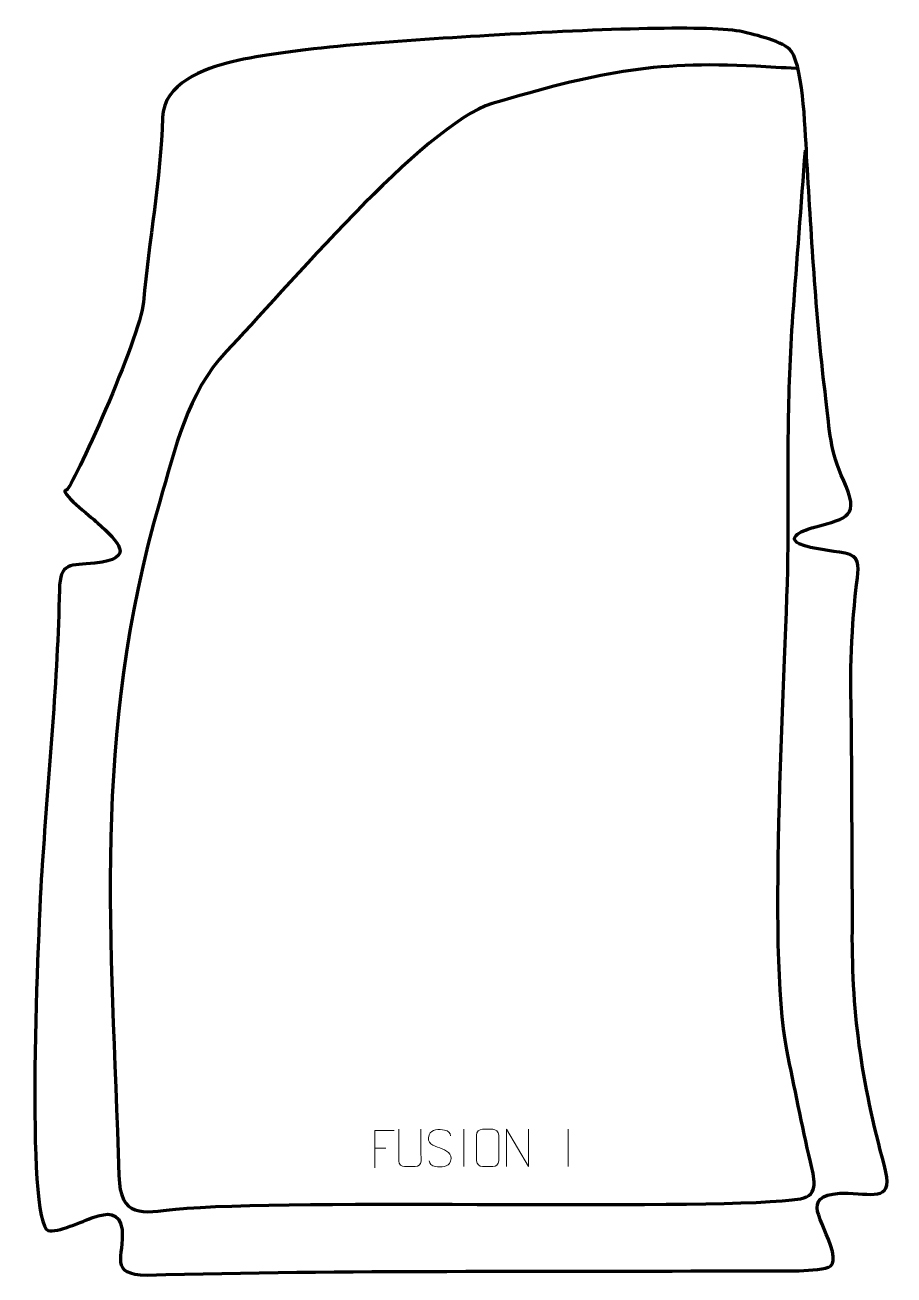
# Model space of a CAD drawing. Header units: millimetres. Extents: x -659 to -78, y -81 to 756.
import ezdxf

# ---------------------------------------------------------------- set-up
doc = ezdxf.new("R2010")
doc.units = ezdxf.units.MM
doc.header["$MEASUREMENT"] = 0
doc.layers.add('layer 2', color=7, linetype='Continuous')
doc.layers.add('layer 3', color=7, linetype='Continuous')

msp = doc.modelspace()

# ---------------------------------------------------------------- linework, layer by layer
at = {"layer": 'layer 2', "color": 140, "lineweight": 158}
msp.add_open_spline([(-143.2889, 726.4351), (-152.2925, 726.9254), (-161.2961, 727.4157), (-170.2997, 727.9059), (-170.2997, 727.9059), (-240.184, 731.7692), (-278.1165, 723.0695), (-346.7113, 703.0501), (-346.7113, 703.0501), (-393.2297, 688.4718), (-487.032, 576.3164), (-524.5821, 537.3399), (-524.5821, 537.3399), (-550.7826, 509.5002), (-559.0335, 471.7021), (-569.164, 436.941), (-569.164, 436.941), (-615.1946, 278.9953), (-601.4562, 146.1336), (-596.569, -13.948), (-596.569, -13.948), (-595.6836, -42.9483), (-581.1057, -38.8498), (-558.5442, -36.5524), (-558.5442, -36.5524), (-482.6013, -28.8194), (-191.6064, -38.0403), (-140.4039, -29.4729), (-140.4039, -29.4729), (-127.3703, -27.2921), (-131.4693, -14.987), (-133.768, -4.9043), (-133.768, -4.9043), (-139.3667, 19.8371), (-144.5414, 45.1701), (-149.5096, 70.0603), (-149.5096, 70.0603), (-163.0822, 138.06), (-149.4724, 329.0068), (-148.6471, 406.752), (-148.6471, 406.752), (-148.6471, 459.4991), (-149.3431, 508.583), (-145.4, 561.2424), (-145.4, 561.2424), (-142.638, 598.1279), (-139.8761, 635.0133), (-137.1142, 671.8988)], degree=3, knots=[0, 0, 0, 0, 0.07692308, 0.07692308, 0.07692308, 0.07692308, 0.15384615, 0.15384615, 0.15384615, 0.15384615, 0.23076923, 0.23076923, 0.23076923, 0.23076923, 0.30769231, 0.30769231, 0.30769231, 0.30769231, 0.38461538, 0.38461538, 0.38461538, 0.38461538, 0.46153846, 0.46153846, 0.46153846, 0.46153846, 0.53846154, 0.53846154, 0.53846154, 0.53846154, 0.61538462, 0.61538462, 0.61538462, 0.61538462, 0.69230769, 0.69230769, 0.69230769, 0.69230769, 0.76923077, 0.76923077, 0.76923077, 0.76923077, 0.84615385, 0.84615385, 0.84615385, 0.84615385, 1, 1, 1, 1], dxfattribs=at)
at = {"layer": 'layer 3', "color": 242, "lineweight": 158}
msp.add_open_spline([(-178.9886, 750.8898), (-171.2925, 749.1074), (-150.9121, 744.4865), (-146.4134, 737.8366), (-146.4134, 737.8366), (-138.1003, 725.5483), (-137.0701, 680.9272), (-136.0598, 664.3386), (-136.0598, 664.3386), (-132.8777, 612.0944), (-129.8761, 557.2294), (-123.3506, 505.4506), (-123.3506, 505.4506), (-120.7015, 483.3311), (-120.9283, 471.5892), (-111.3813, 450.5574), (-111.3813, 450.5574), (-100.8184, 426.8686), (-108.0081, 425.8848), (-130.9036, 419.732), (-130.9036, 419.732), (-134.5555, 418.7507), (-151.3535, 413.8308), (-141.194, 408.5006), (-141.194, 408.5006), (-131.6105, 404.649), (-120.446, 404.1924), (-110.4027, 402.21), (-110.4027, 402.21), (-100.9131, 400.337), (-101.2974, 394.2855), (-102.3308, 385.7516), (-102.3308, 385.7516), (-106.3505, 352.5559), (-107.4877, 322.3346), (-106.1422, 289.111), (-106.1422, 289.111), (-106.1422, 289.111), (-105.6129, 155.4963), (-105.6129, 155.4963), (-105.6129, 155.4963), (-106.5097, 96.4322), (-99.5815, 49.074), (-84.154, -7.6037), (-84.154, -7.6037), (-77.789, -30.9875), (-89.9287, -26.5831), (-108.5264, -25.7081), (-108.5264, -25.7081), (-141.0432, -25.6962), (-127.2675, -40.2217), (-120.2727, -60.6126), (-120.2727, -60.6126), (-115.9977, -73.075), (-119.2353, -75.5647), (-126.0586, -76.4762), (-126.0586, -76.4762), (-141.6317, -78.5563), (-160.1583, -77.5339), (-176.1214, -77.6524), (-176.1214, -77.6524), (-309.6094, -78.479), (-444.4565, -77.0052), (-577.7027, -80.5208), (-577.7027, -80.5208), (-603.9808, -80.208), (-593.0603, -68.2091), (-594.3721, -50.1577), (-594.3721, -50.1577), (-596.5252, -37.8873), (-603.8053, -38.7202), (-613.993, -42.1479), (-613.993, -42.1479), (-620.3198, -44.2766), (-638.1577, -52.6003), (-643.7782, -50.8072), (-643.7782, -50.8072), (-659.4028, -45.8226), (-650.6299, 152.9997), (-647.8865, 193.7406), (-647.8865, 193.7406), (-643.7409, 255.302), (-637.5158, 318.2084), (-636.3929, 377.7745), (-636.3929, 377.7745), (-636.0457, 396.1973), (-629.1527, 394.2396), (-612.6217, 395.5124), (-612.6217, 395.5124), (-584.5958, 398.8047), (-597.0359, 409.8086), (-610.8478, 422.4984), (-610.8478, 422.4984), (-615.6656, 426.9247), (-637.4058, 443.859), (-631.6913, 444.4749), (-631.6913, 444.4749), (-628.2618, 444.8445), (-582.3, 546.0955), (-580.1465, 570.13), (-580.1465, 570.13), (-576.4508, 611.376), (-568.5206, 652.5463), (-567.2793, 693.6865), (-567.2793, 693.6865), (-566.596, 716.3328), (-539.7493, 726.4982), (-520.6997, 730.9455), (-520.6997, 730.9455), (-481.6677, 740.0578), (-414.0969, 744.7117), (-348.8873, 748.5285), (-348.8873, 748.5285), (-272.3431, 753.0087), (-199.0518, 755.5363), (-178.9886, 750.8898)], degree=3, knots=[0, 0, 0, 0, 0.03333333, 0.03333333, 0.03333333, 0.03333333, 0.06666667, 0.06666667, 0.06666667, 0.06666667, 0.1, 0.1, 0.1, 0.1, 0.13333333, 0.13333333, 0.13333333, 0.13333333, 0.16666667, 0.16666667, 0.16666667, 0.16666667, 0.2, 0.2, 0.2, 0.2, 0.23333333, 0.23333333, 0.23333333, 0.23333333, 0.26666667, 0.26666667, 0.26666667, 0.26666667, 0.3, 0.3, 0.3, 0.3, 0.33333333, 0.33333333, 0.33333333, 0.33333333, 0.36666667, 0.36666667, 0.36666667, 0.36666667, 0.4, 0.4, 0.4, 0.4, 0.43333333, 0.43333333, 0.43333333, 0.43333333, 0.46666667, 0.46666667, 0.46666667, 0.46666667, 0.5, 0.5, 0.5, 0.5, 0.53333333, 0.53333333, 0.53333333, 0.53333333, 0.56666667, 0.56666667, 0.56666667, 0.56666667, 0.6, 0.6, 0.6, 0.6, 0.63333333, 0.63333333, 0.63333333, 0.63333333, 0.66666667, 0.66666667, 0.66666667, 0.66666667, 0.7, 0.7, 0.7, 0.7, 0.73333333, 0.73333333, 0.73333333, 0.73333333, 0.76666667, 0.76666667, 0.76666667, 0.76666667, 0.8, 0.8, 0.8, 0.8, 0.83333333, 0.83333333, 0.83333333, 0.83333333, 0.86666667, 0.86666667, 0.86666667, 0.86666667, 0.9, 0.9, 0.9, 0.9, 0.93333333, 0.93333333, 0.93333333, 0.93333333, 1, 1, 1, 1], dxfattribs=at)
at = {"layer": 'layer 3', "color": 250, "lineweight": 9}
for points, knots in [([(-394.4481, 16.9167), (-394.4485, 11.3772), (-394.3527, 1.1754), (-394.3523, -4.365), (-394.3523, -4.365), (-394.4921, -6.6045), (-396.1693, -8.0307), (-398.317, -8.0412), (-398.317, -8.0412), (-400.6489, -8.0408), (-402.9808, -8.0408), (-405.3123, -8.0412), (-405.3123, -8.0412), (-407.2373, -8.1427), (-409.2094, -6.3262), (-409.1982, -4.3817), (-409.1982, -4.3817), (-409.1979, 1.1802), (-409.1025, 11.3556), (-409.1029, 16.9167)], [0, 0, 0, 0, 0.16666667, 0.16666667, 0.16666667, 0.16666667, 0.33333333, 0.33333333, 0.33333333, 0.33333333, 0.5, 0.5, 0.5, 0.5, 0.66666667, 0.66666667, 0.66666667, 0.66666667, 1, 1, 1, 1]), ([(-381.7753, 4.4357), (-386.0236, 5.9061), (-390.9317, 7.7019), (-388.9266, 13.2222), (-388.9266, 13.2222), (-387.4231, 17.3621), (-382.2095, 16.9736), (-378.6059, 16.3725), (-378.6059, 16.3725), (-375.7453, 15.8953), (-374.8806, 14.6821), (-374.57, 12.598)], [0, 0, 0, 0, 0.25, 0.25, 0.25, 0.25, 0.5, 0.5, 0.5, 0.5, 1, 1, 1, 1]), ([(-353.2949, 16.9121), (-350.9692, 16.9121), (-348.6431, 16.9121), (-346.317, 16.9121), (-346.317, 16.9121), (-344.3704, 16.9477), (-342.379, 15.4561), (-342.3523, 13.0185), (-342.3523, 13.0185), (-342.3527, 7.2716), (-342.3527, 1.5243), (-342.3523, -4.2234), (-342.3523, -4.2234), (-342.4921, -6.5468), (-344.1693, -8.0264), (-346.317, -8.0372), (-346.317, -8.0372), (-348.6489, -8.0368), (-350.9808, -8.0368), (-353.3123, -8.0372), (-353.3123, -8.0372), (-355.2373, -8.1426), (-357.2094, -6.2581), (-357.1982, -4.2408), (-357.1982, -4.2408), (-357.1979, 1.5293), (-357.1979, 7.299), (-357.1982, 13.0683), (-357.1982, 13.0683), (-357.194, 15.2064), (-355.4473, 16.9256), (-353.2949, 16.9121)], [0, 0, 0, 0, 0.11111111, 0.11111111, 0.11111111, 0.11111111, 0.22222222, 0.22222222, 0.22222222, 0.22222222, 0.33333333, 0.33333333, 0.33333333, 0.33333333, 0.44444444, 0.44444444, 0.44444444, 0.44444444, 0.55555556, 0.55555556, 0.55555556, 0.55555556, 0.66666667, 0.66666667, 0.66666667, 0.66666667, 0.77777778, 0.77777778, 0.77777778, 0.77777778, 1, 1, 1, 1]), ([(-337.1027, -8.0411), (-337.1027, -8.0411), (-337.1027, 16.9124), (-337.1027, 16.9124), (-337.1027, 16.9124), (-337.1027, 16.9124), (-322.4479, -8.0411), (-322.4479, -8.0411), (-322.4479, -8.0411), (-322.4479, -8.0411), (-322.4479, 16.9124), (-322.4479, 16.9124)], [0, 0, 0, 0, 0.25, 0.25, 0.25, 0.25, 0.5, 0.5, 0.5, 0.5, 1, 1, 1, 1]), ([(-412.2953, 16.0839), (-412.2953, 16.0839), (-425.1693, 16.0839), (-425.1693, 16.0839), (-425.1693, 16.0839), (-425.1693, 16.0839), (-425.1693, -8.8697), (-425.1693, -8.8697)], [0, 0, 0, 0, 0.33333333, 0.33333333, 0.33333333, 0.33333333, 1, 1, 1, 1]), ([(-381.7753, 4.4356), (-377.7567, 2.7889), (-372.7272, 0.9006), (-374.5612, -4.4597), (-374.5612, -4.4597), (-376.021, -8.7261), (-380.9318, -8.4694), (-384.6579, -7.9147), (-384.6579, -7.9147), (-387.4079, -7.5049), (-388.6288, -6.2914), (-389.0068, -4.1792)], [0, 0, 0, 0, 0.25, 0.25, 0.25, 0.25, 0.5, 0.5, 0.5, 0.5, 1, 1, 1, 1])]:
    msp.add_open_spline(points, degree=3, knots=knots, dxfattribs=at)
for points in [[(-365.7753, 16.9227), (-365.7753, 16.9227), (-365.7753, -8.0514), (-365.7753, -8.0514)], [(-295.7753, 16.9227), (-295.7753, 16.9227), (-295.7753, -8.0514), (-295.7753, -8.0514)], [(-425.1693, 4.2042), (-425.1693, 4.2042), (-418.0012, 4.2042), (-418.0012, 4.2042)]]:
    msp.add_open_spline(points, degree=3, dxfattribs=at)

doc.saveas('drawing.dxf')
